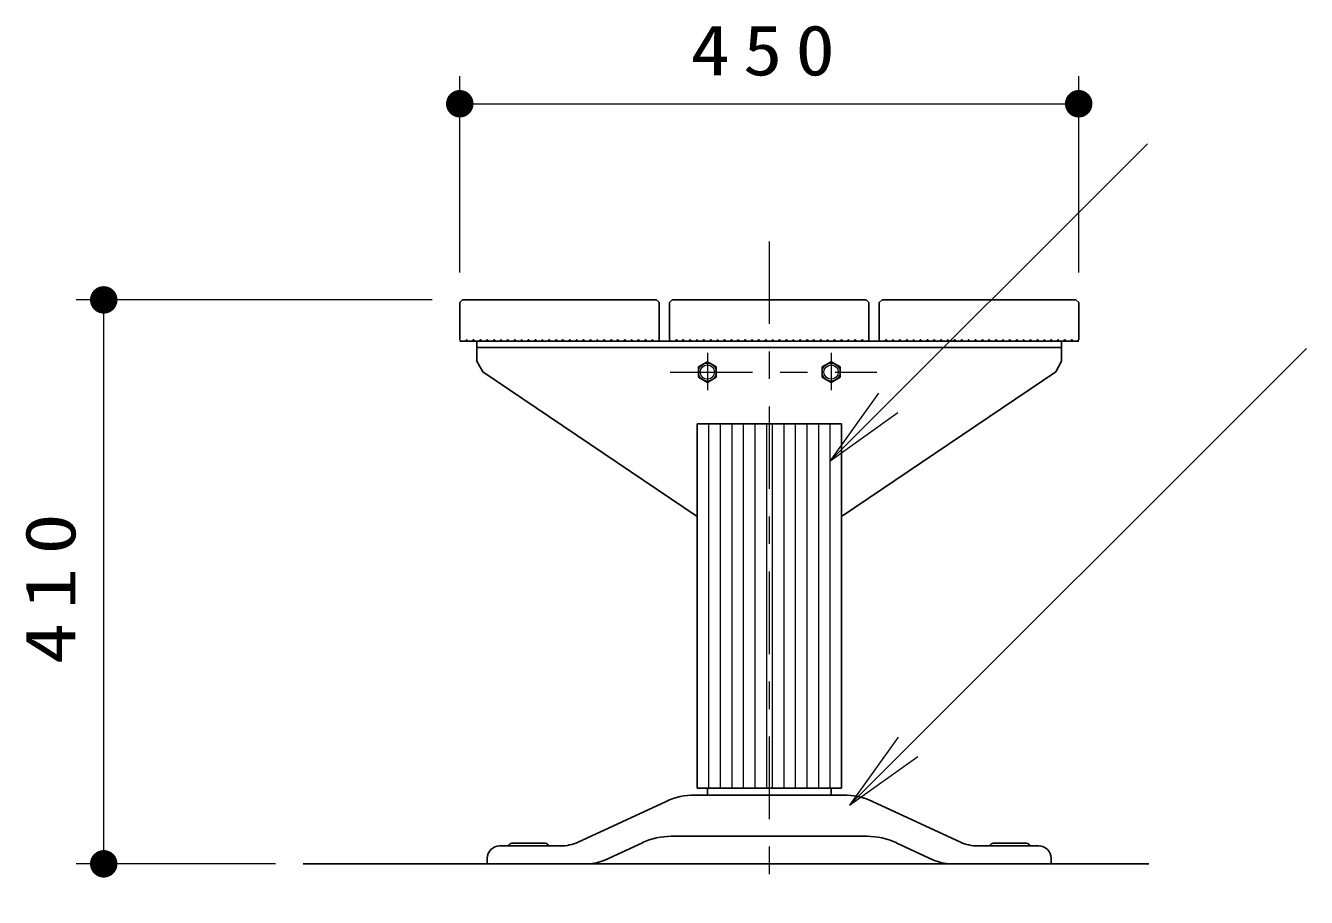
# Model space of a CAD drawing. Units: millimetres on the paper, scale 1:20. Extents: x -745 to 12, y -50 to 257.
# Drawn here: x -148.19 to -101.62, y 95.19 to 126.88 of the extents above; entities that cross this region are included whole.
import ezdxf

# ---------------------------------------------------------------- set-up
doc = ezdxf.new("R2010")
doc.units = ezdxf.units.MM
doc.linetypes.add('USER2', pattern=[6, 3, -1, 1, -1])
doc.layers.add('LY_1', color=7, linetype='Continuous', lineweight=25)
doc.styles.add('ＭＳ ゴシック', font='')
doc.styles.get('ＭＳ ゴシック').set_extended_font_data('MS Gothic')

# ---------------------------------------------------------------- blocks, each defined once
blk = doc.blocks.new('open_arrow')
at = {"color": 0, "linetype": 'Continuous', "lineweight": -2}
blk.add_lwpolyline([(7.5, 1.25), (0, 0), (7.5, -1.25)], dxfattribs=at)
blk = doc.blocks.new('filled_dot')
at = {"color": 0, "linetype": 'Continuous', "lineweight": -2, "const_width": 1.25}
blk.add_lwpolyline([(-0.625, 0, 1), (0.625, 0, 1)], format="xyb", close=True, dxfattribs=at)

msp = doc.modelspace()

# ---------------------------------------------------------------- linework, layer by layer
at = {"layer": 'LY_1', "lineweight": 13}
for p, q in [((-132.402, 117.91), (-132.402, 125.04)), ((-109.902, 117.91), (-109.902, 125.04)), ((-132.402, 124.04), (-109.902, 124.04)), ((-118.947, 111.047), (-107.406, 122.588)), ((-133.402, 116.91), (-146.346, 116.91)), ((-145.346, 96.41), (-145.346, 116.91)), ((-118.23, 98.543), (-101.624, 115.149)), ((-123.357, 112.41), (-123.357, 99.16)), ((-122.937, 112.41), (-122.937, 99.16)), ((-122.517, 112.41), (-122.517, 99.16)), ((-122.097, 112.41), (-122.097, 99.16)), ((-121.677, 112.41), (-121.677, 99.16)), ((-121.257, 112.41), (-121.257, 99.16)), ((-121.047, 112.41), (-121.047, 99.16)), ((-120.627, 112.41), (-120.627, 99.16)), ((-120.207, 112.41), (-120.207, 99.16)), ((-119.787, 112.41), (-119.787, 99.16)), ((-119.367, 112.41), (-119.367, 99.16)), ((-118.947, 112.41), (-118.947, 99.16)), ((-139.101, 96.41), (-146.346, 96.41))]:
    msp.add_line(p, q, dxfattribs=at)
at = {"layer": 'LY_1', "linetype": 'USER2', "lineweight": 13}
for p, q in [((-121.152, 119.037), (-121.152, 95.19)), ((-123.402, 114.986), (-123.402, 113.629)), ((-118.902, 114.986), (-118.902, 113.629)), ((-124.759, 114.285), (-117.243, 114.285))]:
    msp.add_line(p, q, dxfattribs=at)
at = {"layer": 'LY_1', "color": 32}
for p, q in [((-132.302, 116.91), (-132.402, 116.81)), ((-132.302, 116.91), (-125.252, 116.91)), ((-125.252, 116.91), (-125.152, 116.81)), ((-124.677, 116.91), (-124.777, 116.81)), ((-124.677, 116.91), (-117.627, 116.91)), ((-117.627, 116.91), (-117.527, 116.81)), ((-117.052, 116.91), (-117.152, 116.81)), ((-117.052, 116.91), (-110.002, 116.91)), ((-110.002, 116.91), (-109.902, 116.81)), ((-132.402, 116.81), (-132.402, 115.46)), ((-125.152, 116.81), (-125.152, 115.46)), ((-124.777, 116.81), (-124.777, 115.46)), ((-117.527, 116.81), (-117.527, 115.46)), ((-117.152, 116.81), (-117.152, 115.46)), ((-109.902, 116.81), (-109.902, 115.46)), ((-132.402, 115.46), (-132.352, 115.41)), ((-132.352, 115.41), (-132.209, 115.41)), ((-132.096, 115.41), (-131.959, 115.41)), ((-131.846, 115.41), (-131.709, 115.41)), ((-131.596, 115.41), (-131.459, 115.41)), ((-131.346, 115.41), (-131.209, 115.41)), ((-131.096, 115.41), (-130.959, 115.41)), ((-130.846, 115.41), (-130.709, 115.41)), ((-130.596, 115.41), (-130.459, 115.41)), ((-130.346, 115.41), (-130.209, 115.41)), ((-130.096, 115.41), (-129.959, 115.41)), ((-129.846, 115.41), (-129.709, 115.41)), ((-129.596, 115.41), (-129.459, 115.41)), ((-129.346, 115.41), (-129.209, 115.41)), ((-129.096, 115.41), (-128.959, 115.41)), ((-128.846, 115.41), (-128.777, 115.41)), ((-128.709, 115.41), (-128.777, 115.41)), ((-128.459, 115.41), (-128.596, 115.41)), ((-128.209, 115.41), (-128.346, 115.41)), ((-127.959, 115.41), (-128.096, 115.41)), ((-127.709, 115.41), (-127.846, 115.41)), ((-127.459, 115.41), (-127.596, 115.41)), ((-127.209, 115.41), (-127.346, 115.41)), ((-126.959, 115.41), (-127.096, 115.41)), ((-126.709, 115.41), (-126.846, 115.41)), ((-126.459, 115.41), (-126.596, 115.41)), ((-126.209, 115.41), (-126.346, 115.41)), ((-125.959, 115.41), (-126.096, 115.41)), ((-125.709, 115.41), (-125.846, 115.41)), ((-125.459, 115.41), (-125.596, 115.41)), ((-125.202, 115.41), (-125.346, 115.41)), ((-125.152, 115.46), (-125.202, 115.41)), ((-124.777, 115.46), (-124.727, 115.41)), ((-124.727, 115.41), (-124.584, 115.41)), ((-124.471, 115.41), (-124.334, 115.41)), ((-124.221, 115.41), (-124.084, 115.41)), ((-123.971, 115.41), (-123.834, 115.41)), ((-123.721, 115.41), (-123.584, 115.41)), ((-123.471, 115.41), (-123.334, 115.41)), ((-123.221, 115.41), (-123.084, 115.41)), ((-122.971, 115.41), (-122.834, 115.41)), ((-122.721, 115.41), (-122.584, 115.41)), ((-122.471, 115.41), (-122.334, 115.41)), ((-122.221, 115.41), (-122.084, 115.41)), ((-121.971, 115.41), (-121.834, 115.41)), ((-121.721, 115.41), (-121.584, 115.41)), ((-121.471, 115.41), (-121.334, 115.41)), ((-121.221, 115.41), (-121.152, 115.41)), ((-121.084, 115.41), (-121.152, 115.41)), ((-120.834, 115.41), (-120.971, 115.41)), ((-120.584, 115.41), (-120.721, 115.41)), ((-120.334, 115.41), (-120.471, 115.41)), ((-120.084, 115.41), (-120.221, 115.41)), ((-119.834, 115.41), (-119.971, 115.41)), ((-119.584, 115.41), (-119.721, 115.41)), ((-119.334, 115.41), (-119.471, 115.41)), ((-119.084, 115.41), (-119.221, 115.41)), ((-118.834, 115.41), (-118.971, 115.41)), ((-118.584, 115.41), (-118.721, 115.41)), ((-118.334, 115.41), (-118.471, 115.41)), ((-118.084, 115.41), (-118.221, 115.41)), ((-117.834, 115.41), (-117.971, 115.41)), ((-117.577, 115.41), (-117.721, 115.41)), ((-117.527, 115.46), (-117.577, 115.41)), ((-117.152, 115.46), (-117.102, 115.41)), ((-117.102, 115.41), (-116.959, 115.41)), ((-116.846, 115.41), (-116.709, 115.41)), ((-116.596, 115.41), (-116.459, 115.41)), ((-116.346, 115.41), (-116.209, 115.41)), ((-116.096, 115.41), (-115.959, 115.41)), ((-115.846, 115.41), (-115.709, 115.41)), ((-115.596, 115.41), (-115.459, 115.41)), ((-115.346, 115.41), (-115.209, 115.41)), ((-115.096, 115.41), (-114.959, 115.41)), ((-114.846, 115.41), (-114.709, 115.41)), ((-114.596, 115.41), (-114.459, 115.41)), ((-114.346, 115.41), (-114.209, 115.41)), ((-114.096, 115.41), (-113.959, 115.41)), ((-113.846, 115.41), (-113.709, 115.41)), ((-113.596, 115.41), (-113.527, 115.41)), ((-113.459, 115.41), (-113.527, 115.41)), ((-113.209, 115.41), (-113.346, 115.41)), ((-112.959, 115.41), (-113.096, 115.41)), ((-112.709, 115.41), (-112.846, 115.41)), ((-112.459, 115.41), (-112.596, 115.41)), ((-112.209, 115.41), (-112.346, 115.41)), ((-111.959, 115.41), (-112.096, 115.41)), ((-111.709, 115.41), (-111.846, 115.41)), ((-111.459, 115.41), (-111.596, 115.41)), ((-111.209, 115.41), (-111.346, 115.41)), ((-110.959, 115.41), (-111.096, 115.41)), ((-110.709, 115.41), (-110.846, 115.41)), ((-110.459, 115.41), (-110.596, 115.41)), ((-110.209, 115.41), (-110.346, 115.41)), ((-109.952, 115.41), (-110.096, 115.41)), ((-109.902, 115.46), (-109.952, 115.41))]:
    msp.add_line(p, q, dxfattribs=at)
at = {"layer": 'LY_1'}
for p, q in [((-132.402, 115.41), (-109.902, 115.41)), ((-132.163, 115.455), (-132.209, 115.41)), ((-132.096, 115.41), (-132.142, 115.455)), ((-131.913, 115.455), (-131.959, 115.41)), ((-131.846, 115.41), (-131.892, 115.455)), ((-131.777, 115.41), (-131.777, 114.685)), ((-131.777, 115.185), (-110.527, 115.185)), ((-131.663, 115.455), (-131.709, 115.41)), ((-131.596, 115.41), (-131.642, 115.455)), ((-131.413, 115.455), (-131.459, 115.41)), ((-131.346, 115.41), (-131.392, 115.455)), ((-131.163, 115.455), (-131.209, 115.41)), ((-131.096, 115.41), (-131.142, 115.455)), ((-130.913, 115.455), (-130.959, 115.41)), ((-130.846, 115.41), (-130.892, 115.455)), ((-130.663, 115.455), (-130.709, 115.41)), ((-130.596, 115.41), (-130.642, 115.455)), ((-130.413, 115.455), (-130.459, 115.41)), ((-130.346, 115.41), (-130.392, 115.455)), ((-130.163, 115.455), (-130.209, 115.41)), ((-130.096, 115.41), (-130.142, 115.455)), ((-129.913, 115.455), (-129.959, 115.41)), ((-129.846, 115.41), (-129.892, 115.455)), ((-129.663, 115.455), (-129.709, 115.41)), ((-129.596, 115.41), (-129.642, 115.455)), ((-129.413, 115.455), (-129.459, 115.41)), ((-129.346, 115.41), (-129.392, 115.455)), ((-129.163, 115.455), (-129.209, 115.41)), ((-129.096, 115.41), (-129.142, 115.455)), ((-128.913, 115.455), (-128.959, 115.41)), ((-128.846, 115.41), (-128.892, 115.455)), ((-128.709, 115.41), (-128.663, 115.455)), ((-128.642, 115.455), (-128.596, 115.41)), ((-128.459, 115.41), (-128.413, 115.455)), ((-128.392, 115.455), (-128.346, 115.41)), ((-128.209, 115.41), (-128.163, 115.455)), ((-128.142, 115.455), (-128.096, 115.41)), ((-127.959, 115.41), (-127.913, 115.455)), ((-127.892, 115.455), (-127.846, 115.41)), ((-127.709, 115.41), (-127.663, 115.455)), ((-127.642, 115.455), (-127.596, 115.41)), ((-127.459, 115.41), (-127.413, 115.455)), ((-127.392, 115.455), (-127.346, 115.41)), ((-127.209, 115.41), (-127.163, 115.455)), ((-127.142, 115.455), (-127.096, 115.41)), ((-126.959, 115.41), (-126.913, 115.455)), ((-126.892, 115.455), (-126.846, 115.41)), ((-126.709, 115.41), (-126.663, 115.455)), ((-126.642, 115.455), (-126.596, 115.41)), ((-126.459, 115.41), (-126.413, 115.455)), ((-126.392, 115.455), (-126.346, 115.41)), ((-126.209, 115.41), (-126.163, 115.455)), ((-126.142, 115.455), (-126.096, 115.41)), ((-125.959, 115.41), (-125.913, 115.455)), ((-125.892, 115.455), (-125.846, 115.41)), ((-125.709, 115.41), (-125.663, 115.455)), ((-125.642, 115.455), (-125.596, 115.41)), ((-125.459, 115.41), (-125.413, 115.455)), ((-125.392, 115.455), (-125.346, 115.41)), ((-124.538, 115.455), (-124.584, 115.41)), ((-124.471, 115.41), (-124.517, 115.455)), ((-124.288, 115.455), (-124.334, 115.41)), ((-124.221, 115.41), (-124.267, 115.455)), ((-124.038, 115.455), (-124.084, 115.41)), ((-123.971, 115.41), (-124.017, 115.455)), ((-123.788, 115.455), (-123.834, 115.41)), ((-123.721, 115.41), (-123.767, 115.455)), ((-123.538, 115.455), (-123.584, 115.41)), ((-123.471, 115.41), (-123.517, 115.455)), ((-123.288, 115.455), (-123.334, 115.41)), ((-123.221, 115.41), (-123.267, 115.455)), ((-123.038, 115.455), (-123.084, 115.41)), ((-122.971, 115.41), (-123.017, 115.455)), ((-122.788, 115.455), (-122.834, 115.41)), ((-122.721, 115.41), (-122.767, 115.455)), ((-122.538, 115.455), (-122.584, 115.41)), ((-122.471, 115.41), (-122.517, 115.455)), ((-122.288, 115.455), (-122.334, 115.41)), ((-122.221, 115.41), (-122.267, 115.455)), ((-122.038, 115.455), (-122.084, 115.41)), ((-121.971, 115.41), (-122.017, 115.455)), ((-121.788, 115.455), (-121.834, 115.41)), ((-121.721, 115.41), (-121.767, 115.455)), ((-121.538, 115.455), (-121.584, 115.41)), ((-121.471, 115.41), (-121.517, 115.455)), ((-121.288, 115.455), (-121.334, 115.41)), ((-121.221, 115.41), (-121.267, 115.455)), ((-121.084, 115.41), (-121.038, 115.455)), ((-121.017, 115.455), (-120.971, 115.41)), ((-120.834, 115.41), (-120.788, 115.455)), ((-120.767, 115.455), (-120.721, 115.41)), ((-120.584, 115.41), (-120.538, 115.455)), ((-120.517, 115.455), (-120.471, 115.41)), ((-120.334, 115.41), (-120.288, 115.455)), ((-120.267, 115.455), (-120.221, 115.41)), ((-120.084, 115.41), (-120.038, 115.455)), ((-120.017, 115.455), (-119.971, 115.41)), ((-119.834, 115.41), (-119.788, 115.455)), ((-119.767, 115.455), (-119.721, 115.41)), ((-119.584, 115.41), (-119.538, 115.455)), ((-119.517, 115.455), (-119.471, 115.41)), ((-119.334, 115.41), (-119.288, 115.455)), ((-119.267, 115.455), (-119.221, 115.41)), ((-119.084, 115.41), (-119.038, 115.455)), ((-119.017, 115.455), (-118.971, 115.41)), ((-118.834, 115.41), (-118.788, 115.455)), ((-118.767, 115.455), (-118.721, 115.41)), ((-118.584, 115.41), (-118.538, 115.455)), ((-118.517, 115.455), (-118.471, 115.41)), ((-118.334, 115.41), (-118.288, 115.455)), ((-118.267, 115.455), (-118.221, 115.41)), ((-118.084, 115.41), (-118.038, 115.455)), ((-118.017, 115.455), (-117.971, 115.41)), ((-117.834, 115.41), (-117.788, 115.455)), ((-117.767, 115.455), (-117.721, 115.41)), ((-116.913, 115.455), (-116.959, 115.41)), ((-116.846, 115.41), (-116.892, 115.455)), ((-116.663, 115.455), (-116.709, 115.41)), ((-116.596, 115.41), (-116.642, 115.455)), ((-116.413, 115.455), (-116.459, 115.41)), ((-116.346, 115.41), (-116.392, 115.455)), ((-116.163, 115.455), (-116.209, 115.41)), ((-116.096, 115.41), (-116.142, 115.455)), ((-115.913, 115.455), (-115.959, 115.41)), ((-115.846, 115.41), (-115.892, 115.455)), ((-115.663, 115.455), (-115.709, 115.41)), ((-115.596, 115.41), (-115.642, 115.455)), ((-115.413, 115.455), (-115.459, 115.41)), ((-115.346, 115.41), (-115.392, 115.455)), ((-115.163, 115.455), (-115.209, 115.41)), ((-115.096, 115.41), (-115.142, 115.455)), ((-114.913, 115.455), (-114.959, 115.41)), ((-114.846, 115.41), (-114.892, 115.455)), ((-114.663, 115.455), (-114.709, 115.41)), ((-114.596, 115.41), (-114.642, 115.455)), ((-114.413, 115.455), (-114.459, 115.41)), ((-114.346, 115.41), (-114.392, 115.455)), ((-114.163, 115.455), (-114.209, 115.41)), ((-114.096, 115.41), (-114.142, 115.455)), ((-113.913, 115.455), (-113.959, 115.41)), ((-113.846, 115.41), (-113.892, 115.455)), ((-113.663, 115.455), (-113.709, 115.41)), ((-113.596, 115.41), (-113.642, 115.455)), ((-113.459, 115.41), (-113.413, 115.455)), ((-113.392, 115.455), (-113.346, 115.41)), ((-113.209, 115.41), (-113.163, 115.455)), ((-113.142, 115.455), (-113.096, 115.41)), ((-112.959, 115.41), (-112.913, 115.455)), ((-112.892, 115.455), (-112.846, 115.41)), ((-112.709, 115.41), (-112.663, 115.455)), ((-112.642, 115.455), (-112.596, 115.41)), ((-112.459, 115.41), (-112.413, 115.455)), ((-112.392, 115.455), (-112.346, 115.41)), ((-112.209, 115.41), (-112.163, 115.455)), ((-112.142, 115.455), (-112.096, 115.41)), ((-111.959, 115.41), (-111.913, 115.455)), ((-111.892, 115.455), (-111.846, 115.41)), ((-111.709, 115.41), (-111.663, 115.455)), ((-111.642, 115.455), (-111.596, 115.41)), ((-111.459, 115.41), (-111.413, 115.455)), ((-111.392, 115.455), (-111.346, 115.41)), ((-111.209, 115.41), (-111.163, 115.455)), ((-111.142, 115.455), (-111.096, 115.41)), ((-110.959, 115.41), (-110.913, 115.455)), ((-110.892, 115.455), (-110.846, 115.41)), ((-110.709, 115.41), (-110.663, 115.455)), ((-110.642, 115.455), (-110.596, 115.41)), ((-110.527, 115.41), (-110.527, 114.685)), ((-110.459, 115.41), (-110.413, 115.455)), ((-110.392, 115.455), (-110.346, 115.41)), ((-110.209, 115.41), (-110.163, 115.455)), ((-110.142, 115.455), (-110.096, 115.41)), ((-131.57, 114.295), (-131.777, 114.685)), ((-123.727, 114.472), (-123.402, 114.66)), ((-123.402, 114.66), (-123.077, 114.472)), ((-118.902, 114.66), (-119.227, 114.472)), ((-118.577, 114.472), (-118.902, 114.66)), ((-110.735, 114.295), (-110.527, 114.685)), ((-123.777, 109.038), (-131.57, 114.295)), ((-123.727, 114.097), (-123.727, 114.472)), ((-123.402, 113.909), (-123.727, 114.097)), ((-123.077, 114.097), (-123.402, 113.909)), ((-123.077, 114.472), (-123.077, 114.097)), ((-119.227, 114.472), (-119.227, 114.097)), ((-119.227, 114.097), (-118.902, 113.909)), ((-118.902, 113.909), (-118.577, 114.097)), ((-118.577, 114.097), (-118.577, 114.472)), ((-118.527, 109.038), (-110.735, 114.295)), ((-123.777, 112.41), (-123.777, 99.16)), ((-123.777, 112.41), (-118.527, 112.41)), ((-118.527, 112.41), (-118.527, 99.16)), ((-118.453, 98.91), (-123.852, 98.91)), ((-123.777, 99.16), (-118.527, 99.16)), ((-123.402, 99.16), (-123.402, 98.91)), ((-118.902, 99.16), (-118.902, 98.91)), ((-128.103, 97.198), (-124.902, 98.679)), ((-117.403, 98.679), (-114.202, 97.198)), ((-117.592, 97.41), (-124.714, 97.41)), ((-130.953, 97.06), (-128.733, 97.06)), ((-130.623, 97.089), (-130.582, 97.13)), ((-130.511, 97.16), (-129.294, 97.16)), ((-129.223, 97.13), (-129.182, 97.089)), ((-127.126, 96.548), (-125.763, 97.179)), ((-116.542, 97.179), (-115.179, 96.548)), ((-111.353, 97.06), (-113.573, 97.06)), ((-113.082, 97.13), (-113.123, 97.089)), ((-111.794, 97.16), (-113.011, 97.16)), ((-111.682, 97.089), (-111.723, 97.13)), ((-138.101, 96.41), (-107.355, 96.41)), ((-131.403, 96.61), (-131.403, 96.41)), ((-131.403, 96.41), (-127.756, 96.41)), ((-131.402, 96.41), (-127.756, 96.41)), ((-110.902, 96.41), (-114.549, 96.41)), ((-110.903, 96.41), (-114.549, 96.41)), ((-110.903, 96.61), (-110.903, 96.41))]:
    msp.add_line(p, q, dxfattribs=at)
at = {"layer": 'LY_1', "lineweight": 13}
for centre, radius in [((-123.402, 114.285), 0.325), ((-123.402, 114.285), 0.26), ((-118.902, 114.285), 0.325), ((-118.902, 114.285), 0.26)]:
    msp.add_circle(centre, radius, dxfattribs=at)
at = {"layer": 'LY_1'}
for centre, radius, start, end in [((-132.152, 115.445), 0.015, 45, 135), ((-131.902, 115.445), 0.015, 45, 135), ((-131.652, 115.445), 0.015, 45, 135), ((-131.402, 115.445), 0.015, 45, 135), ((-131.152, 115.445), 0.015, 45, 135), ((-130.902, 115.445), 0.015, 45, 135), ((-130.652, 115.445), 0.015, 45, 135), ((-130.402, 115.445), 0.015, 45, 135), ((-130.152, 115.445), 0.015, 45, 135), ((-129.902, 115.445), 0.015, 45, 135), ((-129.652, 115.445), 0.015, 45, 135), ((-129.402, 115.445), 0.015, 45, 135), ((-129.152, 115.445), 0.015, 45, 135), ((-128.902, 115.445), 0.015, 45, 135), ((-128.652, 115.445), 0.015, 45, 135), ((-128.652, 115.445), 0.015, 45, 135), ((-128.402, 115.445), 0.015, 45, 135), ((-128.152, 115.445), 0.015, 45, 135), ((-127.902, 115.445), 0.015, 45, 135), ((-127.652, 115.445), 0.015, 45, 135), ((-127.402, 115.445), 0.015, 45, 135), ((-127.152, 115.445), 0.015, 45, 135), ((-126.902, 115.445), 0.015, 45, 135), ((-126.652, 115.445), 0.015, 45, 135), ((-126.402, 115.445), 0.015, 45, 135), ((-126.152, 115.445), 0.015, 45, 135), ((-125.902, 115.445), 0.015, 45, 135), ((-125.652, 115.445), 0.015, 45, 135), ((-125.402, 115.445), 0.015, 45, 135), ((-124.527, 115.445), 0.015, 45, 135), ((-124.277, 115.445), 0.015, 45, 135), ((-124.027, 115.445), 0.015, 45, 135), ((-123.777, 115.445), 0.015, 45, 135), ((-123.527, 115.445), 0.015, 45, 135), ((-123.277, 115.445), 0.015, 45, 135), ((-123.027, 115.445), 0.015, 45, 135), ((-122.777, 115.445), 0.015, 45, 135), ((-122.527, 115.445), 0.015, 45, 135), ((-122.277, 115.445), 0.015, 45, 135), ((-122.027, 115.445), 0.015, 45, 135), ((-121.777, 115.445), 0.015, 45, 135), ((-121.527, 115.445), 0.015, 45, 135), ((-121.277, 115.445), 0.015, 45, 135), ((-121.027, 115.445), 0.015, 45, 135), ((-121.027, 115.445), 0.015, 45, 135), ((-120.777, 115.445), 0.015, 45, 135), ((-120.527, 115.445), 0.015, 45, 135), ((-120.277, 115.445), 0.015, 45, 135), ((-120.027, 115.445), 0.015, 45, 135), ((-119.777, 115.445), 0.015, 45, 135), ((-119.527, 115.445), 0.015, 45, 135), ((-119.277, 115.445), 0.015, 45, 135), ((-119.027, 115.445), 0.015, 45, 135), ((-118.777, 115.445), 0.015, 45, 135), ((-118.527, 115.445), 0.015, 45, 135), ((-118.277, 115.445), 0.015, 45, 135), ((-118.027, 115.445), 0.015, 45, 135), ((-117.777, 115.445), 0.015, 45, 135), ((-116.902, 115.445), 0.015, 45, 135), ((-116.652, 115.445), 0.015, 45, 135), ((-116.402, 115.445), 0.015, 45, 135), ((-116.152, 115.445), 0.015, 45, 135), ((-115.902, 115.445), 0.015, 45, 135), ((-115.652, 115.445), 0.015, 45, 135), ((-115.402, 115.445), 0.015, 45, 135), ((-115.152, 115.445), 0.015, 45, 135), ((-114.902, 115.445), 0.015, 45, 135), ((-114.652, 115.445), 0.015, 45, 135), ((-114.402, 115.445), 0.015, 45, 135), ((-114.152, 115.445), 0.015, 45, 135), ((-113.902, 115.445), 0.015, 45, 135), ((-113.652, 115.445), 0.015, 45, 135), ((-113.402, 115.445), 0.015, 45, 135), ((-113.402, 115.445), 0.015, 45, 135), ((-113.152, 115.445), 0.015, 45, 135), ((-112.902, 115.445), 0.015, 45, 135), ((-112.652, 115.445), 0.015, 45, 135), ((-112.402, 115.445), 0.015, 45, 135), ((-112.152, 115.445), 0.015, 45, 135), ((-111.902, 115.445), 0.015, 45, 135), ((-111.652, 115.445), 0.015, 45, 135), ((-111.402, 115.445), 0.015, 45, 135), ((-111.152, 115.445), 0.015, 45, 135), ((-110.902, 115.445), 0.015, 45, 135), ((-110.652, 115.445), 0.015, 45, 135), ((-110.402, 115.445), 0.015, 45, 135), ((-110.152, 115.445), 0.015, 45, 135), ((-123.852, 96.41), 2.5, 90, 114.8206), ((-118.453, 96.41), 2.5, 65.1795, 90), ((-124.714, 94.91), 2.5, 90, 114.8206), ((-117.592, 94.91), 2.5, 65.1795, 90), ((-130.953, 96.61), 0.45, 90, 180), ((-130.694, 97.16), 0.1, 270, 315.0005), ((-130.511, 97.06), 0.1, 90, 135), ((-129.294, 97.06), 0.1, 45, 90), ((-129.111, 97.16), 0.1, 225, 270), ((-128.733, 98.56), 1.5, 270, 294.8206), ((-113.573, 98.56), 1.5, 245.1794, 270), ((-113.194, 97.16), 0.1, 270, 315), ((-113.011, 97.06), 0.1, 90, 135), ((-111.794, 97.06), 0.1, 44.9999, 90), ((-111.611, 97.16), 0.1, 224.9995, 270), ((-111.353, 96.61), 0.45, 0, 90), ((-127.756, 97.91), 1.5, 270, 294.8206), ((-114.549, 97.91), 1.5, 245.1795, 270)]:
    msp.add_arc(centre, radius, start, end, dxfattribs=at)

# ---------------------------------------------------------------- block references
at = {"layer": 'LY_1', "lineweight": 13, "xscale": 0.4, "yscale": 0.4}
msp.add_blockref('filled_dot', (-132.402, 124.04), dxfattribs=at)
for name, p, rotation in [('filled_dot', (-109.902, 124.04), 180), ('filled_dot', (-145.346, 116.91), 270), ('open_arrow', (-118.947, 111.047), 45), ('open_arrow', (-118.23, 98.543), 45), ('filled_dot', (-145.346, 96.41), 90)]:
    msp.add_blockref(name, p, dxfattribs=dict(at, rotation=rotation))

# ---------------------------------------------------------------- texts
at = {"layer": 'LY_1', "insert": (-121.152, 125.04), "char_height": 1.833, "attachment_point": 8, "style": 'ＭＳ ゴシック'}
msp.add_mtext('\\T1.33;\\W1.15;450', dxfattribs=at)
at = {"layer": 'LY_1', "insert": (-146.346, 106.66), "char_height": 1.833, "attachment_point": 8, "rotation": 90, "style": 'ＭＳ ゴシック'}
msp.add_mtext('\\T1.33;\\W1.2;410', dxfattribs=at)

doc.saveas('drawing.dxf')
